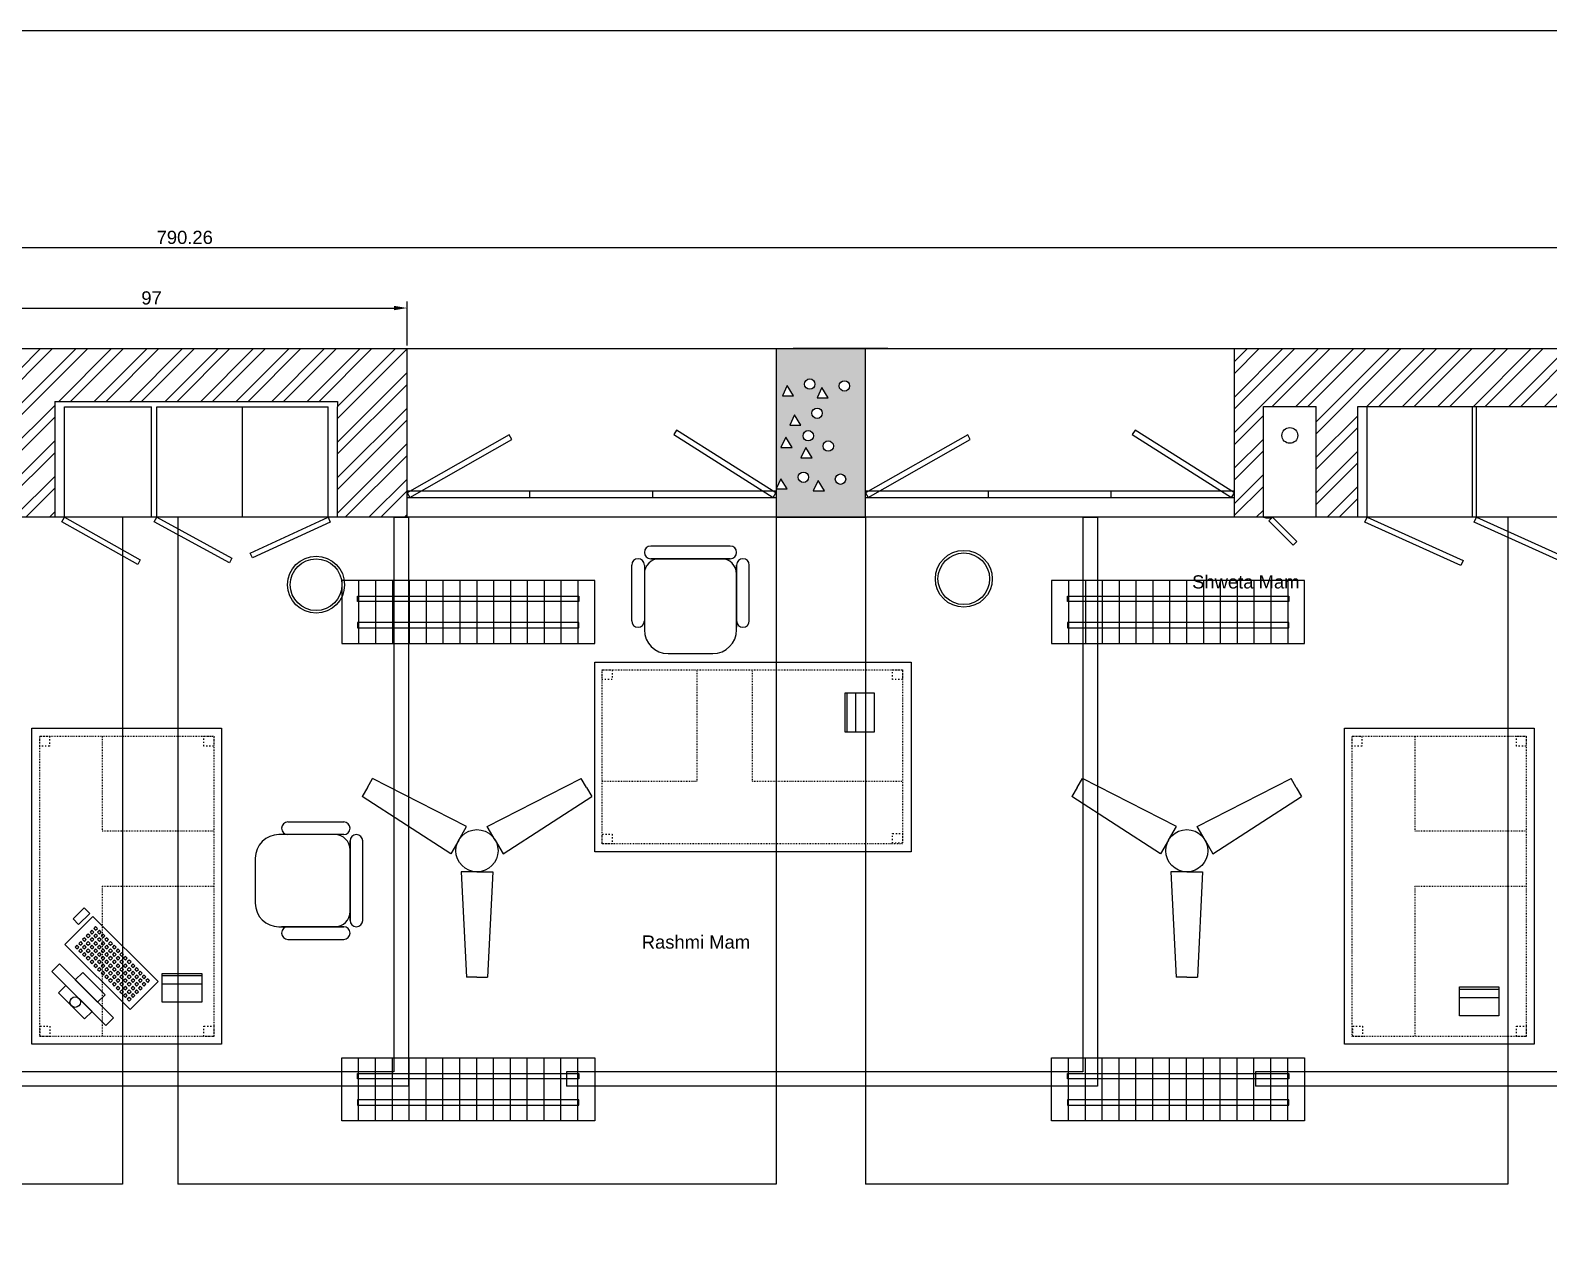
# Model space of a CAD drawing. Header units: inches. Extents: x 5333 to 6203, y 4449 to 5023.
# Drawn here: x 5733.7 to 6021.8, y 4794.6 to 5022.8 of the extents above; entities that cross this region are included whole.
import ezdxf

# ---------------------------------------------------------------- set-up
doc = ezdxf.new("R2010")
doc.units = ezdxf.units.IN
doc.header["$LTSCALE"] = 0.01
doc.linetypes.add('ACAD_ISO03W100', pattern=[30, 12, -18])
for name, color, linetype in [('beam', 230, 'Continuous'), ('dimensions', 9, 'Continuous'), ('door cupboard window gate', 82, 'Continuous'), ('fan', 150, 'Continuous'), ('furniture', 120, 'Continuous'), ('hatch beams', 100, 'Continuous'), ('hatch brick ball', 31, 'Continuous'), ('hatch pillar', 20, 'Continuous'), ('legends', 13, 'Continuous'), ('naming', 157, 'Continuous'), ('new block', 10, 'Continuous'), ('others', 200, 'Continuous'), ('pillars', 130, 'Continuous'), ('walls', 50, 'Continuous'), ('wood', 44, 'Continuous')]:
    doc.layers.add(name, color=color, linetype=linetype)
doc.layers.add('computer', color=7, linetype='Continuous', true_color=0x9fb01c)
doc.styles.add('Annotative', font='arial.ttf')
doc.styles.get("Standard").update_dxf_attribs({"font": 'arial.ttf'})
doc.dimstyles.new('ISO-25', dxfattribs={"dimtxt": 2.5, "dimasz": 2.5, "dimexe": 1.25, "dimexo": 0.625, "dimtad": 1, "dimdsep": 46, "dimtxsty": 'Annotative', "dimcen": 2.5, "dimadec": 0, "dimazin": 0, "dimtfac": 1, "dimtmove": 0, "dimatfit": 3, "dimfxl": 1, "dimarcsym": 0})
pattern_1 = [(45, (5454.406, 4930.424), (-3.367596, 3.367596), []), (45, (5456.651, 4930.424), (-3.367596, 3.367596), [])]

# ---------------------------------------------------------------- blocks, each defined once
blk = doc.blocks.new('*U2')
at = {"layer": 'fan'}
for p, q in [((0, 10), (-3, 10)), ((-3, 10), (-2, -10)), ((0, 10), (3, 10)), ((3, 10), (2, -10)), ((0, -10), (-2, -10)), ((0, -10), (2, -10))]:
    blk.add_line(p, q, dxfattribs=at)
blk = doc.blocks.new('*U3')
at = {"layer": 'fan', "color": 0, "linetype": 'ByBlock', "lineweight": -2, "transparency": 16777216}
for p, rotation in [((5427.43, 4874.12), 240), ((5451.68, 4874.12), 120)]:
    blk.add_blockref('*U2', p, dxfattribs=dict(at, rotation=rotation))
blk.add_blockref('*U2', (5439.56, 4853.12), dxfattribs=at)
blk = doc.blocks.new('fan')
at = {"layer": 'fan'}
blk.add_circle((5439.56, 4867.12), 4, dxfattribs=at)
blk.add_blockref('*U3', (0, 0), dxfattribs=at)
blk = doc.blocks.new('*D42')
at = {"layer": 'Defpoints', "color": 0, "linetype": 'Continuous', "lineweight": -3, "ltscale": 2, "transparency": 16777216}
for p in [(6158.09, 4981.63), (5367.83, 4966.84), (6158.09, 4966.84)]:
    blk.add_point(p, dxfattribs=at)
at = {"layer": 'dimensions', "color": 0, "linetype": 'Continuous', "lineweight": -2, "ltscale": 2, "transparency": 16777216}
for p, q in [((5367.83, 4967.47), (5367.83, 4982.88)), ((5370.33, 4981.63), (6155.59, 4981.63)), ((6158.09, 4967.47), (6158.09, 4982.88))]:
    blk.add_line(p, q, dxfattribs=at)
at = {"layer": 'dimensions', "color": 0, "linetype": 'Continuous', "lineweight": -3, "ltscale": 2, "transparency": 16777216}
for points in [[(5370.33, 4982.04), (5370.33, 4981.21), (5367.83, 4981.63)], [(6155.59, 4982.04), (6155.59, 4981.21), (6158.09, 4981.63)]]:
    blk.add_solid(points, dxfattribs=at)
at = {"layer": 'dimensions', "color": 0, "linetype": 'Continuous', "lineweight": 200, "ltscale": 2, "transparency": 16777216, "insert": (5762.96, 4983.53), "char_height": 2.5, "attachment_point": 5, "style": 'Annotative'}
blk.add_mtext('790.26', dxfattribs=at)
blk = doc.blocks.new('*D43')
at = {"layer": 'Defpoints', "color": 0, "linetype": 'Continuous', "lineweight": -3, "ltscale": 2, "transparency": 16777216}
for p in [(5805.16, 4970.14), (5708.16, 4962.42), (5805.16, 4962.42)]:
    blk.add_point(p, dxfattribs=at)
at = {"layer": 'dimensions', "color": 0, "linetype": 'Continuous', "lineweight": -2, "ltscale": 2, "transparency": 16777216}
for p, q in [((5708.16, 4963.05), (5708.16, 4971.39)), ((5710.66, 4970.14), (5802.66, 4970.14)), ((5805.16, 4963.05), (5805.16, 4971.39))]:
    blk.add_line(p, q, dxfattribs=at)
at = {"layer": 'dimensions', "color": 0, "linetype": 'Continuous', "lineweight": -3, "ltscale": 2, "transparency": 16777216}
for points in [[(5710.66, 4970.55), (5710.66, 4969.72), (5708.16, 4970.14)], [(5802.66, 4970.55), (5802.66, 4969.72), (5805.16, 4970.14)]]:
    blk.add_solid(points, dxfattribs=at)
at = {"layer": 'dimensions', "color": 0, "linetype": 'Continuous', "lineweight": -3, "ltscale": 2, "transparency": 16777216, "insert": (5756.66, 4972.04), "char_height": 2.5, "attachment_point": 5, "style": 'Annotative'}
blk.add_mtext('97', dxfattribs=at)

msp = doc.modelspace()

# ---------------------------------------------------------------- hatches: boundary and pattern name
at = {"layer": 'hatch brick ball', "lineweight": -3, "ltscale": 2, "true_color": 0xed1f24}
h = msp.add_hatch(dxfattribs=at)
h.set_pattern_fill('ANSI32', color=240, scale=0.5)
h.set_pattern_definition(pattern_1)
h.paths.add_polyline_path([(5805.156, 4962.424), (5708.156, 4962.424), (5708.156, 4930.424), (5719.156, 4930.424), (5719.154, 4952.371), (5729.154, 4952.371), (5729.156, 4930.424), (5738.356, 4930.424), (5738.356, 4952.407), (5791.94, 4952.407), (5791.956, 4951.407), (5791.956, 4930.424), (5805.156, 4930.424)])
at = {"layer": 'hatch brick ball', "linetype": 'Continuous', "lineweight": -3, "ltscale": 2, "true_color": 0xed1f24}
h = msp.add_hatch(dxfattribs=at)
h.set_pattern_fill('ANSI32', color=240, scale=0.5)
h.set_pattern_definition(pattern_1)
h.paths.add_polyline_path([(5962.156, 4962.424), (5962.156, 4930.424), (5967.652, 4930.424), (5967.652, 4951.424), (5977.652, 4951.424), (5977.652, 4930.424), (5985.556, 4930.424), (5985.556, 4951.424), (6049.806, 4951.424), (6049.806, 4930.424), (6059.056, 4930.424), (6059.056, 4962.424)])
at = {"layer": 'hatch pillar', "linetype": 'Continuous', "lineweight": -3, "ltscale": 2, "true_color": 0x293189}
h = msp.add_hatch(dxfattribs=at)
h.set_pattern_fill('DOTS', color=177, scale=0.5)
h.set_pattern_definition([(0, (5454.4059, 4930.42406), (0.396875, 0.79375), [0, -0.79375])])
h.paths.add_polyline_path([(5638.156, 4962.424), (5621.156, 4962.424), (5621.156, 4930.424), (5638.156, 4930.424)])
h.paths.add_polyline_path([(5632.856, 4936.644), (5630.723, 4936.644), (5631.65, 4938.589)], flags=16)
h.paths.add_polyline_path([(5634.931, 4938.867, -1), (5636.901, 4938.867, -1)], flags=16)
h.paths.add_polyline_path([(5627.883, 4939.237, -1), (5629.854, 4939.237, -1)], flags=16)
h.paths.add_polyline_path([(5625.808, 4937.014), (5623.675, 4937.014), (5624.603, 4938.959)], flags=16)
h.paths.add_polyline_path([(5630.538, 4942.942), (5628.405, 4942.942), (5629.332, 4944.887)], flags=16)
h.paths.add_polyline_path([(5632.613, 4945.165, -1), (5634.583, 4945.165, -1)], flags=16)
h.paths.add_polyline_path([(5628.811, 4947.11, -1), (5630.781, 4947.11, -1)], flags=16)
h.paths.add_polyline_path([(5626.736, 4944.887), (5624.603, 4944.887), (5625.53, 4946.832)], flags=16)
h.paths.add_polyline_path([(5628.405, 4949.148), (5626.272, 4949.148), (5627.199, 4951.093)], flags=16)
h.paths.add_polyline_path([(5630.48, 4951.37, -1), (5632.45, 4951.37, -1)], flags=16)
h.paths.add_polyline_path([(5633.598, 4954.334), (5631.465, 4954.334), (5632.392, 4956.279)], flags=16)
h.paths.add_polyline_path([(5635.673, 4956.557, -1), (5637.643, 4956.557, -1)], flags=16)
h.paths.add_polyline_path([(5627.014, 4954.705), (5624.881, 4954.705), (5625.808, 4956.65)], flags=16)
h.paths.add_polyline_path([(5629.089, 4956.928, -1), (5631.059, 4956.928, -1)], flags=16)
h.paths.add_polyline_path([(5892.156, 4962.424), (5875.156, 4962.424), (5875.156, 4935.795), (5876.083, 4937.74), (5877.289, 4935.795), (5875.156, 4935.795), (5875.156, 4930.424), (5892.156, 4930.424)])
h.paths.add_polyline_path([(5886.064, 4943.945, -1), (5884.093, 4943.945, -1)], flags=16)
h.paths.add_polyline_path([(5881.961, 4950.151, -1), (5883.931, 4950.151, -1)], flags=16)
h.paths.add_polyline_path([(5885.079, 4953.115), (5882.946, 4953.115), (5883.873, 4955.06)], flags=16)
h.paths.add_polyline_path([(5880.291, 4945.89, -1), (5882.261, 4945.89, -1)], flags=16)
h.paths.add_polyline_path([(5887.154, 4955.338, -1), (5889.124, 4955.338, -1)], flags=16)
h.paths.add_polyline_path([(5879.885, 4947.928), (5877.752, 4947.928), (5878.68, 4949.873)], flags=16)
h.paths.add_polyline_path([(5880.813, 4943.667), (5882.018, 4941.722), (5879.885, 4941.722)], flags=16)
h.paths.add_polyline_path([(5880.57, 4955.708, -1), (5882.54, 4955.708, -1)], flags=16)
h.paths.add_polyline_path([(5888.382, 4937.647, -1), (5886.412, 4937.647, -1)], flags=16)
h.paths.add_polyline_path([(5878.216, 4943.667), (5876.083, 4943.667), (5877.011, 4945.612)], flags=16)
h.paths.add_polyline_path([(5878.494, 4953.485), (5876.361, 4953.485), (5877.289, 4955.43)], flags=16)
h.paths.add_polyline_path([(5881.334, 4938.017, -1), (5879.364, 4938.017, -1)], flags=16)
h.paths.add_polyline_path([(5883.131, 4937.369), (5884.337, 4935.424), (5882.204, 4935.424)], flags=16)
h.paths.add_polyline_path([(6157.406, 4962.424), (6139.406, 4962.424), (6139.406, 4930.424), (6157.406, 4930.424)])
h.paths.add_polyline_path([(6152.342, 4944.556, -1), (6150.372, 4944.556, -1)], flags=16)
h.paths.add_polyline_path([(6148.239, 4950.761, -1), (6150.209, 4950.761, -1)], flags=16)
h.paths.add_polyline_path([(6151.357, 4953.725), (6149.224, 4953.725), (6150.151, 4955.67)], flags=16)
h.paths.add_polyline_path([(6148.54, 4946.501, -1), (6146.569, 4946.501, -1)], flags=16)
h.paths.add_polyline_path([(6153.432, 4955.948, -1), (6155.402, 4955.948, -1)], flags=16)
h.paths.add_polyline_path([(6146.163, 4948.538), (6144.031, 4948.538), (6144.958, 4950.483)], flags=16)
h.paths.add_polyline_path([(6147.091, 4944.278), (6148.296, 4942.333), (6146.163, 4942.333)], flags=16)
h.paths.add_polyline_path([(6146.848, 4956.319, -1), (6148.818, 4956.319, -1)], flags=16)
h.paths.add_polyline_path([(6154.66, 4938.257, -1), (6152.69, 4938.257, -1)], flags=16)
h.paths.add_polyline_path([(6144.494, 4944.278), (6142.361, 4944.278), (6143.289, 4946.223)], flags=16)
h.paths.add_polyline_path([(6144.772, 4954.096), (6142.64, 4954.096), (6143.567, 4956.041)], flags=16)
h.paths.add_polyline_path([(6147.612, 4938.628, -1), (6145.642, 4938.628, -1)], flags=16)
h.paths.add_polyline_path([(6149.409, 4937.98), (6150.615, 4936.035), (6148.482, 4936.035)], flags=16)
h.paths.add_polyline_path([(6142.361, 4938.35), (6143.567, 4936.405), (6141.434, 4936.405)], flags=16)
h.paths.add_polyline_path([(6157.406, 4666.224), (6139.406, 4666.224), (6139.406, 4634.424), (6157.406, 4634.424)])
h.paths.add_polyline_path([(6148.621, 4641.824), (6149.548, 4643.769), (6150.754, 4641.824)], flags=16)
h.paths.add_polyline_path([(6145.781, 4644.418, -1), (6147.751, 4644.418, -1)], flags=16)
h.paths.add_polyline_path([(6143.706, 4642.195), (6141.573, 4642.195), (6142.501, 4644.14)], flags=16)
h.paths.add_polyline_path([(6152.829, 4644.047, -1), (6154.799, 4644.047, -1)], flags=16)
h.paths.add_polyline_path([(6148.436, 4648.122), (6146.303, 4648.122), (6147.23, 4650.067)], flags=16)
h.paths.add_polyline_path([(6150.511, 4650.345, -1), (6152.481, 4650.345, -1)], flags=16)
h.paths.add_polyline_path([(6144.633, 4650.067), (6142.501, 4650.067), (6143.428, 4652.013)], flags=16)
h.paths.add_polyline_path([(6146.709, 4652.29, -1), (6148.679, 4652.29, -1)], flags=16)
h.paths.add_polyline_path([(6146.303, 4654.328), (6144.17, 4654.328), (6145.097, 4656.273)], flags=16)
h.paths.add_polyline_path([(6148.378, 4656.551, -1), (6150.348, 4656.551, -1)], flags=16)
h.paths.add_polyline_path([(6149.363, 4659.515), (6150.29, 4661.46), (6151.496, 4659.515)], flags=16)
h.paths.add_polyline_path([(6144.912, 4659.885), (6142.779, 4659.885), (6143.706, 4661.83)], flags=16)
h.paths.add_polyline_path([(6146.987, 4662.108, -1), (6148.957, 4662.108, -1)], flags=16)
h.paths.add_polyline_path([(6153.571, 4661.738, -1), (6155.541, 4661.738, -1)], flags=16)
h.paths.add_polyline_path([(5892.156, 4666.224), (5875.156, 4666.224), (5875.156, 4661.654), (5875.347, 4661.224), (5875.156, 4661.224), (5875.156, 4634.424), (5892.156, 4634.424)])
h.paths.add_polyline_path([(5878.518, 4641.597), (5876.385, 4641.597), (5877.312, 4643.542)], flags=16)
h.paths.add_polyline_path([(5883.433, 4641.227), (5884.36, 4643.172), (5885.565, 4641.227)], flags=16)
h.paths.add_polyline_path([(5880.593, 4643.82, -1), (5882.563, 4643.82, -1)], flags=16)
h.paths.add_polyline_path([(5887.641, 4643.45, -1), (5889.611, 4643.45, -1)], flags=16)
h.paths.add_polyline_path([(5881.114, 4647.525), (5882.042, 4649.47), (5883.247, 4647.525)], flags=16)
h.paths.add_polyline_path([(5879.445, 4649.47), (5877.312, 4649.47), (5878.239, 4651.415)], flags=16)
h.paths.add_polyline_path([(5885.322, 4649.748, -1), (5887.292, 4649.748, -1)], flags=16)
h.paths.add_polyline_path([(5881.52, 4651.693, -1), (5883.49, 4651.693, -1)], flags=16)
h.paths.add_polyline_path([(5878.981, 4653.731), (5879.909, 4655.676), (5881.114, 4653.731)], flags=16)
h.paths.add_polyline_path([(5883.189, 4655.954, -1), (5885.16, 4655.954, -1)], flags=16)
h.paths.add_polyline_path([(5884.174, 4658.917), (5885.102, 4660.863), (5886.307, 4658.917)], flags=16)
h.paths.add_polyline_path([(5879.723, 4659.288), (5877.59, 4659.288), (5878.518, 4661.233)], flags=16)
h.paths.add_polyline_path([(5881.798, 4661.511, -1), (5883.768, 4661.511, -1)], flags=16)
h.paths.add_polyline_path([(5888.382, 4661.14, -1), (5890.353, 4661.14, -1)], flags=16)
h.paths.add_polyline_path([(5638.156, 4666.224), (5621.156, 4666.224), (5621.156, 4634.424), (5638.156, 4634.424)])
h.paths.add_polyline_path([(5631.568, 4640.286), (5629.435, 4640.286), (5630.363, 4642.231)], flags=16)
h.paths.add_polyline_path([(5633.643, 4642.509, -1), (5635.614, 4642.509, -1)], flags=16)
h.paths.add_polyline_path([(5626.595, 4642.879, -1), (5628.566, 4642.879, -1)], flags=16)
h.paths.add_polyline_path([(5624.52, 4640.656), (5622.387, 4640.656), (5623.315, 4642.601)], flags=16)
h.paths.add_polyline_path([(5629.25, 4646.584), (5627.117, 4646.584), (5628.044, 4648.529)], flags=16)
h.paths.add_polyline_path([(5631.325, 4648.807, -1), (5633.295, 4648.807, -1)], flags=16)
h.paths.add_polyline_path([(5627.523, 4650.752, -1), (5629.493, 4650.752, -1)], flags=16)
h.paths.add_polyline_path([(5625.448, 4648.529), (5623.315, 4648.529), (5624.242, 4650.474)], flags=16)
h.paths.add_polyline_path([(5627.117, 4652.79), (5624.984, 4652.79), (5625.911, 4654.735)], flags=16)
h.paths.add_polyline_path([(5629.192, 4655.013, -1), (5631.162, 4655.013, -1)], flags=16)
h.paths.add_polyline_path([(5632.31, 4657.976), (5630.177, 4657.976), (5631.104, 4659.922)], flags=16)
h.paths.add_polyline_path([(5634.385, 4660.199, -1), (5636.355, 4660.199, -1)], flags=16)
h.paths.add_polyline_path([(5625.726, 4658.347), (5623.593, 4658.347), (5624.52, 4660.292)], flags=16)
h.paths.add_polyline_path([(5627.801, 4660.57, -1), (5629.771, 4660.57, -1)], flags=16)
h.paths.add_polyline_path([(5384.406, 4666.224), (5367.406, 4666.224), (5367.406, 4641.33), (5368.333, 4643.275), (5369.539, 4641.33), (5367.406, 4641.33), (5367.406, 4634.424), (5384.406, 4634.424)])
h.paths.add_polyline_path([(5376.587, 4640.96), (5374.454, 4640.96), (5375.381, 4642.905)], flags=16)
h.paths.add_polyline_path([(5378.662, 4643.183, -1), (5380.632, 4643.183, -1)], flags=16)
h.paths.add_polyline_path([(5371.614, 4643.553, -1), (5373.584, 4643.553, -1)], flags=16)
h.paths.add_polyline_path([(5374.268, 4647.258), (5372.135, 4647.258), (5373.063, 4649.203)], flags=16)
h.paths.add_polyline_path([(5376.343, 4649.481, -1), (5378.314, 4649.481, -1)], flags=16)
h.paths.add_polyline_path([(5372.541, 4651.426, -1), (5374.511, 4651.426, -1)], flags=16)
h.paths.add_polyline_path([(5370.466, 4649.203), (5368.333, 4649.203), (5369.261, 4651.148)], flags=16)
h.paths.add_polyline_path([(5372.135, 4653.464), (5370.002, 4653.464), (5370.93, 4655.409)], flags=16)
h.paths.add_polyline_path([(5374.211, 4655.687, -1), (5376.181, 4655.687, -1)], flags=16)
h.paths.add_polyline_path([(5377.329, 4658.65), (5375.196, 4658.65), (5376.123, 4660.596)], flags=16)
h.paths.add_polyline_path([(5379.404, 4660.873, -1), (5381.374, 4660.873, -1)], flags=16)
h.paths.add_polyline_path([(5370.744, 4659.021), (5368.611, 4659.021), (5369.539, 4660.966)], flags=16)
h.paths.add_polyline_path([(5372.82, 4661.244, -1), (5374.79, 4661.244, -1)], flags=16)

# ---------------------------------------------------------------- linework, layer by layer
at = {"layer": 'beam'}
for p, q in [((5751.156, 4930.424), (5751.156, 4803.824)), ((5761.656, 4930.424), (5761.656, 4803.824)), ((5875.156, 4930.424), (5875.156, 4803.824)), ((5892.156, 4930.424), (5892.156, 4803.824)), ((6014.031, 4930.424), (6014.031, 4803.824)), ((5751.156, 4803.824), (5637.676, 4803.824)), ((5751.156, 4803.824), (5637.676, 4803.824)), ((5751.156, 4803.824), (5637.676, 4803.824)), ((5751.156, 4803.824), (5637.676, 4803.824)), ((5875.156, 4803.824), (5761.656, 4803.824)), ((5875.156, 4803.824), (5761.656, 4803.824)), ((5875.156, 4803.824), (5761.656, 4803.824)), ((5875.156, 4803.824), (5761.656, 4803.824)), ((6014.031, 4803.824), (5892.156, 4803.824)), ((6014.031, 4803.824), (5892.156, 4803.824)), ((6014.031, 4803.824), (5892.156, 4803.824)), ((6014.031, 4803.824), (5892.156, 4803.824))]:
    msp.add_line(p, q, dxfattribs=at)
at = {"layer": 'computer'}
for points in [[(5757.902, 4842.27), (5745.527, 4854.644), (5740.224, 4849.341), (5752.598, 4836.966)], [(5742.824, 4853.104), (5744.946, 4855.226), (5743.885, 4856.286), (5741.764, 4854.165)], [(5745.693, 4851.657), (5745.339, 4852.011), (5744.986, 4851.657), (5745.339, 4851.304)], [(5746.4, 4852.365), (5746.046, 4852.718), (5745.693, 4852.365), (5746.046, 4852.011)], [(5747.107, 4851.657), (5746.753, 4852.011), (5746.4, 4851.657), (5746.753, 4851.304)], [(5742.864, 4848.829), (5742.511, 4849.183), (5742.157, 4848.829), (5742.511, 4848.476)], [(5743.571, 4849.536), (5743.218, 4849.89), (5742.864, 4849.536), (5743.218, 4849.183)], [(5744.279, 4850.243), (5743.925, 4850.597), (5743.571, 4850.243), (5743.925, 4849.89)], [(5744.279, 4848.829), (5743.925, 4849.183), (5743.571, 4848.829), (5743.925, 4848.476)], [(5744.986, 4850.95), (5744.632, 4851.304), (5744.279, 4850.95), (5744.632, 4850.597)], [(5744.986, 4849.536), (5744.632, 4849.89), (5744.279, 4849.536), (5744.632, 4849.183)], [(5745.693, 4850.243), (5745.339, 4850.597), (5744.986, 4850.243), (5745.339, 4849.89)], [(5745.693, 4848.829), (5745.339, 4849.183), (5744.986, 4848.829), (5745.339, 4848.476)], [(5746.4, 4850.95), (5746.046, 4851.304), (5745.693, 4850.95), (5746.046, 4850.597)], [(5746.4, 4849.536), (5746.046, 4849.89), (5745.693, 4849.536), (5746.046, 4849.183)], [(5747.107, 4850.243), (5746.753, 4850.597), (5746.4, 4850.243), (5746.753, 4849.89)], [(5747.107, 4848.829), (5746.753, 4849.183), (5746.4, 4848.829), (5746.753, 4848.476)], [(5747.814, 4850.95), (5747.461, 4851.304), (5747.107, 4850.95), (5747.461, 4850.597)], [(5747.814, 4849.536), (5747.461, 4849.89), (5747.107, 4849.536), (5747.461, 4849.183)], [(5748.521, 4850.243), (5748.168, 4850.597), (5747.814, 4850.243), (5748.168, 4849.89)], [(5748.521, 4848.829), (5748.168, 4849.183), (5747.814, 4848.829), (5748.168, 4848.476)], [(5749.228, 4849.536), (5748.875, 4849.89), (5748.521, 4849.536), (5748.875, 4849.183)], [(5749.935, 4848.829), (5749.582, 4849.183), (5749.228, 4848.829), (5749.582, 4848.476)], [(5743.571, 4848.122), (5743.218, 4848.476), (5742.864, 4848.122), (5743.218, 4847.768)], [(5744.279, 4847.415), (5743.925, 4847.768), (5743.571, 4847.415), (5743.925, 4847.061)], [(5744.986, 4848.122), (5744.632, 4848.476), (5744.279, 4848.122), (5744.632, 4847.768)], [(5744.986, 4846.708), (5744.632, 4847.061), (5744.279, 4846.708), (5744.632, 4846.354)], [(5745.693, 4847.415), (5745.339, 4847.768), (5744.986, 4847.415), (5745.339, 4847.061)], [(5745.693, 4846.001), (5745.339, 4846.354), (5744.986, 4846.001), (5745.339, 4845.647)], [(5746.4, 4848.122), (5746.046, 4848.476), (5745.693, 4848.122), (5746.046, 4847.768)], [(5746.4, 4846.708), (5746.046, 4847.061), (5745.693, 4846.708), (5746.046, 4846.354)], [(5747.107, 4847.415), (5746.753, 4847.768), (5746.4, 4847.415), (5746.753, 4847.061)], [(5747.107, 4846.001), (5746.753, 4846.354), (5746.4, 4846.001), (5746.753, 4845.647)], [(5747.814, 4848.122), (5747.461, 4848.476), (5747.107, 4848.122), (5747.461, 4847.768)], [(5747.814, 4846.708), (5747.461, 4847.061), (5747.107, 4846.708), (5747.461, 4846.354)], [(5748.521, 4847.415), (5748.168, 4847.768), (5747.814, 4847.415), (5748.168, 4847.061)], [(5748.521, 4846.001), (5748.168, 4846.354), (5747.814, 4846.001), (5748.168, 4845.647)], [(5749.228, 4848.122), (5748.875, 4848.476), (5748.521, 4848.122), (5748.875, 4847.768)], [(5749.228, 4846.708), (5748.875, 4847.061), (5748.521, 4846.708), (5748.875, 4846.354)], [(5749.935, 4847.415), (5749.582, 4847.768), (5749.228, 4847.415), (5749.582, 4847.061)], [(5749.935, 4846.001), (5749.582, 4846.354), (5749.228, 4846.001), (5749.582, 4845.647)], [(5750.643, 4848.122), (5750.289, 4848.476), (5749.935, 4848.122), (5750.289, 4847.768)], [(5750.643, 4846.708), (5750.289, 4847.061), (5749.935, 4846.708), (5750.289, 4846.354)], [(5751.35, 4847.415), (5750.996, 4847.768), (5750.643, 4847.415), (5750.996, 4847.061)], [(5751.35, 4846.001), (5750.996, 4846.354), (5750.643, 4846.001), (5750.996, 4845.647)], [(5752.057, 4846.708), (5751.703, 4847.061), (5751.35, 4846.708), (5751.703, 4846.354)], [(5752.764, 4846.001), (5752.41, 4846.354), (5752.057, 4846.001), (5752.41, 4845.647)], [(5749.428, 4835.37), (5739.175, 4845.623), (5737.761, 4844.209), (5748.014, 4833.956)], [(5747.837, 4839.789), (5743.595, 4844.032), (5742.181, 4842.618), (5746.423, 4838.375)], [(5746.4, 4845.294), (5746.046, 4845.647), (5745.693, 4845.294), (5746.046, 4844.94)], [(5747.107, 4844.586), (5746.753, 4844.94), (5746.4, 4844.586), (5746.753, 4844.233)], [(5747.814, 4845.294), (5747.461, 4845.647), (5747.107, 4845.294), (5747.461, 4844.94)], [(5747.814, 4843.879), (5747.461, 4844.233), (5747.107, 4843.879), (5747.461, 4843.526)], [(5748.521, 4844.586), (5748.168, 4844.94), (5747.814, 4844.586), (5748.168, 4844.233)], [(5748.521, 4843.172), (5748.168, 4843.526), (5747.814, 4843.172), (5748.168, 4842.819)], [(5749.228, 4845.294), (5748.875, 4845.647), (5748.521, 4845.294), (5748.875, 4844.94)], [(5749.228, 4843.879), (5748.875, 4844.233), (5748.521, 4843.879), (5748.875, 4843.526)], [(5749.935, 4844.586), (5749.582, 4844.94), (5749.228, 4844.586), (5749.582, 4844.233)], [(5749.935, 4843.172), (5749.582, 4843.526), (5749.228, 4843.172), (5749.582, 4842.819)], [(5750.643, 4845.294), (5750.289, 4845.647), (5749.935, 4845.294), (5750.289, 4844.94)], [(5750.643, 4843.879), (5750.289, 4844.233), (5749.935, 4843.879), (5750.289, 4843.526)], [(5751.35, 4844.586), (5750.996, 4844.94), (5750.643, 4844.586), (5750.996, 4844.233)], [(5751.35, 4843.172), (5750.996, 4843.526), (5750.643, 4843.172), (5750.996, 4842.819)], [(5752.057, 4845.294), (5751.703, 4845.647), (5751.35, 4845.294), (5751.703, 4844.94)], [(5752.057, 4843.879), (5751.703, 4844.233), (5751.35, 4843.879), (5751.703, 4843.526)], [(5752.764, 4844.586), (5752.41, 4844.94), (5752.057, 4844.586), (5752.41, 4844.233)], [(5752.764, 4843.172), (5752.41, 4843.526), (5752.057, 4843.172), (5752.41, 4842.819)], [(5753.471, 4845.294), (5753.117, 4845.647), (5752.764, 4845.294), (5753.117, 4844.94)], [(5753.471, 4843.879), (5753.117, 4844.233), (5752.764, 4843.879), (5753.117, 4843.526)], [(5754.178, 4844.586), (5753.825, 4844.94), (5753.471, 4844.586), (5753.825, 4844.233)], [(5754.178, 4843.172), (5753.825, 4843.526), (5753.471, 4843.172), (5753.825, 4842.819)], [(5754.885, 4843.879), (5754.532, 4844.233), (5754.178, 4843.879), (5754.532, 4843.526)], [(5755.592, 4843.172), (5755.239, 4843.526), (5754.885, 4843.172), (5755.239, 4842.819)], [(5745.363, 4836.607), (5740.413, 4841.557), (5738.999, 4840.143), (5743.948, 4835.193)], [(5749.228, 4842.465), (5748.875, 4842.819), (5748.521, 4842.465), (5748.875, 4842.112)], [(5749.935, 4841.758), (5749.582, 4842.112), (5749.228, 4841.758), (5749.582, 4841.404)], [(5750.643, 4842.465), (5750.289, 4842.819), (5749.935, 4842.465), (5750.289, 4842.112)], [(5750.643, 4841.051), (5750.289, 4841.404), (5749.935, 4841.051), (5750.289, 4840.697)], [(5751.35, 4841.758), (5750.996, 4842.112), (5750.643, 4841.758), (5750.996, 4841.404)], [(5751.35, 4840.344), (5750.996, 4840.697), (5750.643, 4840.344), (5750.996, 4839.99)], [(5752.057, 4842.465), (5751.703, 4842.819), (5751.35, 4842.465), (5751.703, 4842.112)], [(5752.057, 4841.051), (5751.703, 4841.404), (5751.35, 4841.051), (5751.703, 4840.697)], [(5752.764, 4841.758), (5752.41, 4842.112), (5752.057, 4841.758), (5752.41, 4841.404)], [(5752.764, 4840.344), (5752.41, 4840.697), (5752.057, 4840.344), (5752.41, 4839.99)], [(5753.471, 4842.465), (5753.117, 4842.819), (5752.764, 4842.465), (5753.117, 4842.112)], [(5753.471, 4841.051), (5753.117, 4841.404), (5752.764, 4841.051), (5753.117, 4840.697)], [(5754.178, 4841.758), (5753.825, 4842.112), (5753.471, 4841.758), (5753.825, 4841.404)], [(5754.178, 4840.344), (5753.825, 4840.697), (5753.471, 4840.344), (5753.825, 4839.99)], [(5754.885, 4842.465), (5754.532, 4842.819), (5754.178, 4842.465), (5754.532, 4842.112)], [(5754.885, 4841.051), (5754.532, 4841.404), (5754.178, 4841.051), (5754.532, 4840.697)], [(5755.592, 4841.758), (5755.239, 4842.112), (5754.885, 4841.758), (5755.239, 4841.404)], [(5756.299, 4842.465), (5755.946, 4842.819), (5755.592, 4842.465), (5755.946, 4842.112)], [(5752.057, 4839.637), (5751.703, 4839.99), (5751.35, 4839.637), (5751.703, 4839.283)], [(5752.764, 4838.93), (5752.41, 4839.283), (5752.057, 4838.93), (5752.41, 4838.576)], [(5753.471, 4839.637), (5753.117, 4839.99), (5752.764, 4839.637), (5753.117, 4839.283)]]:
    msp.add_lwpolyline(points, close=True, dxfattribs=at)
msp.add_circle((5742.181, 4838.375), 1, dxfattribs=at)
at = {"layer": 'computer', "lineweight": -3, "ltscale": 2}
msp.add_arc((5968.525, 4932.977), 2.699, 251.1217, 288.8783, dxfattribs=at)
at = {"layer": 'door cupboard window gate'}
for points in [[(5875.151, 4935.034), (5856.301, 4946.949), (5855.767, 4946.104), (5874.617, 4934.189)], [(5962.151, 4935.034), (5943.301, 4946.949), (5942.766, 4946.104), (5961.617, 4934.189)], [(5805.65, 4934.174), (5825.032, 4945.203), (5824.538, 4946.072), (5805.156, 4935.043)], [(5892.65, 4934.174), (5912.032, 4945.203), (5911.538, 4946.072), (5892.156, 4935.043)], [(5740.156, 4930.424), (5754.528, 4922.319), (5754.037, 4921.448), (5739.665, 4929.553)], [(5757.656, 4930.424), (5771.912, 4922.624), (5771.432, 4921.747), (5757.176, 4929.547)], [(5775.396, 4923.626), (5790.156, 4930.424), (5790.574, 4929.516), (5775.815, 4922.718)], [(5969.4, 4930.426), (5973.996, 4925.829), (5973.289, 4925.122), (5968.693, 4929.718)], [(5987.306, 4930.424), (6005.537, 4922.201), (6005.126, 4921.29), (5986.895, 4929.512)], [(6008.056, 4930.424), (6026.287, 4922.201), (6025.876, 4921.29), (6007.645, 4929.512)]]:
    msp.add_lwpolyline(points, close=True, dxfattribs=at)
at = {"layer": 'fan'}
for p, q in [((5840.756, 4918.424), (5792.756, 4918.424)), ((5792.756, 4918.424), (5792.756, 4906.424)), ((5795.956, 4918.424), (5795.956, 4906.424)), ((5795.956, 4918.424), (5795.956, 4906.424)), ((5799.156, 4918.424), (5799.156, 4906.424)), ((5802.356, 4918.424), (5802.356, 4906.424)), ((5805.556, 4918.424), (5805.556, 4906.424)), ((5808.756, 4918.424), (5808.756, 4906.424)), ((5811.956, 4918.424), (5811.956, 4906.424)), ((5815.156, 4918.424), (5815.156, 4906.424)), ((5818.356, 4918.424), (5818.356, 4906.424)), ((5821.556, 4918.424), (5821.556, 4906.424)), ((5824.756, 4918.424), (5824.756, 4906.424)), ((5827.956, 4918.424), (5827.956, 4906.424)), ((5831.156, 4918.424), (5831.156, 4906.424)), ((5834.356, 4918.424), (5834.356, 4906.424)), ((5837.556, 4918.424), (5837.556, 4906.424)), ((5840.756, 4906.424), (5840.756, 4918.424)), ((5975.456, 4918.424), (5927.456, 4918.424)), ((5927.456, 4918.424), (5927.456, 4906.424)), ((5930.656, 4918.424), (5930.656, 4906.424)), ((5930.656, 4918.424), (5930.656, 4906.424)), ((5933.856, 4918.424), (5933.856, 4906.424)), ((5937.056, 4918.424), (5937.056, 4906.424)), ((5940.256, 4918.424), (5940.256, 4906.424)), ((5943.456, 4918.424), (5943.456, 4906.424)), ((5946.656, 4918.424), (5946.656, 4906.424)), ((5949.856, 4918.424), (5949.856, 4906.424)), ((5953.056, 4918.424), (5953.056, 4906.424)), ((5956.256, 4918.424), (5956.256, 4906.424)), ((5959.456, 4918.424), (5959.456, 4906.424)), ((5962.656, 4918.424), (5962.656, 4906.424)), ((5965.856, 4918.424), (5965.856, 4906.424)), ((5969.056, 4918.424), (5969.056, 4906.424)), ((5972.256, 4918.424), (5972.256, 4906.424)), ((5975.456, 4906.424), (5975.456, 4918.424)), ((5792.756, 4906.424), (5840.756, 4906.424)), ((5927.456, 4906.424), (5975.456, 4906.424)), ((5792.756, 4827.824), (5840.756, 4827.824)), ((5792.756, 4815.824), (5792.756, 4827.824)), ((5795.956, 4815.824), (5795.956, 4827.824)), ((5795.956, 4815.824), (5795.956, 4827.824)), ((5799.156, 4815.824), (5799.156, 4827.824)), ((5802.356, 4815.824), (5802.356, 4827.824)), ((5805.556, 4815.824), (5805.556, 4827.824)), ((5808.756, 4815.824), (5808.756, 4827.824)), ((5811.956, 4815.824), (5811.956, 4827.824)), ((5815.156, 4815.824), (5815.156, 4827.824)), ((5818.356, 4815.824), (5818.356, 4827.824)), ((5821.556, 4815.824), (5821.556, 4827.824)), ((5824.756, 4815.824), (5824.756, 4827.824)), ((5827.956, 4815.824), (5827.956, 4827.824)), ((5831.156, 4815.824), (5831.156, 4827.824)), ((5834.356, 4815.824), (5834.356, 4827.824)), ((5837.556, 4815.824), (5837.556, 4827.824)), ((5840.756, 4827.824), (5840.756, 4815.824)), ((5927.456, 4827.824), (5975.456, 4827.824)), ((5927.456, 4815.824), (5927.456, 4827.824)), ((5930.656, 4815.824), (5930.656, 4827.824)), ((5930.656, 4815.824), (5930.656, 4827.824)), ((5933.856, 4815.824), (5933.856, 4827.824)), ((5937.056, 4815.824), (5937.056, 4827.824)), ((5940.256, 4815.824), (5940.256, 4827.824)), ((5943.456, 4815.824), (5943.456, 4827.824)), ((5946.656, 4815.824), (5946.656, 4827.824)), ((5949.856, 4815.824), (5949.856, 4827.824)), ((5953.056, 4815.824), (5953.056, 4827.824)), ((5956.256, 4815.824), (5956.256, 4827.824)), ((5959.456, 4815.824), (5959.456, 4827.824)), ((5962.656, 4815.824), (5962.656, 4827.824)), ((5965.856, 4815.824), (5965.856, 4827.824)), ((5969.056, 4815.824), (5969.056, 4827.824)), ((5972.256, 4815.824), (5972.256, 4827.824)), ((5975.456, 4827.824), (5975.456, 4815.824)), ((5840.756, 4815.824), (5792.756, 4815.824)), ((5975.456, 4815.824), (5927.456, 4815.824))]:
    msp.add_line(p, q, dxfattribs=at)
for points in [[(5795.756, 4915.424), (5837.756, 4915.424), (5837.756, 4914.424), (5795.756, 4914.424)], [(5930.456, 4915.424), (5972.456, 4915.424), (5972.456, 4914.424), (5930.456, 4914.424)], [(5795.756, 4909.424), (5837.756, 4909.424), (5837.756, 4910.424), (5795.756, 4910.424)], [(5930.456, 4909.424), (5972.456, 4909.424), (5972.456, 4910.424), (5930.456, 4910.424)], [(5795.756, 4824.824), (5837.756, 4824.824), (5837.756, 4823.824), (5795.756, 4823.824)], [(5930.456, 4824.824), (5972.456, 4824.824), (5972.456, 4823.824), (5930.456, 4823.824)], [(5795.756, 4818.824), (5837.756, 4818.824), (5837.756, 4819.824), (5795.756, 4819.824)], [(5930.456, 4818.824), (5972.456, 4818.824), (5972.456, 4819.824), (5930.456, 4819.824)]]:
    msp.add_lwpolyline(points, close=True, dxfattribs=at)
at = {"layer": 'furniture', "linetype": 'ACAD_ISO03W100'}
for p, q in [((5842.189, 4868.431), (5842.189, 4901.431)), ((5842.189, 4901.431), (5899.189, 4901.431)), ((5860.189, 4880.298), (5860.189, 4901.431)), ((5870.689, 4880.298), (5870.689, 4901.431)), ((5899.189, 4901.431), (5899.189, 4868.431)), ((5735.452, 4888.881), (5768.452, 4888.881)), ((5735.452, 4831.881), (5735.452, 4888.881)), ((5747.32, 4888.881), (5747.32, 4870.881)), ((5768.452, 4888.881), (5768.452, 4831.881)), ((5984.508, 4888.881), (6017.508, 4888.881)), ((5984.508, 4831.881), (5984.508, 4888.881)), ((5996.375, 4888.881), (5996.375, 4870.881)), ((6017.508, 4888.881), (6017.508, 4831.881)), ((5842.189, 4880.298), (5860.189, 4880.298)), ((5870.689, 4880.298), (5899.189, 4880.298)), ((5747.32, 4870.881), (5768.452, 4870.881)), ((5996.375, 4870.881), (6017.508, 4870.881)), ((5899.189, 4868.431), (5842.189, 4868.431)), ((5747.32, 4860.381), (5768.452, 4860.381)), ((5747.32, 4860.381), (5747.32, 4831.881)), ((5996.375, 4860.381), (6017.508, 4860.381)), ((5996.375, 4860.381), (5996.375, 4831.881)), ((5768.452, 4831.881), (5735.452, 4831.881)), ((6017.508, 4831.881), (5984.508, 4831.881))]:
    msp.add_line(p, q, dxfattribs=at)
at = {"layer": 'furniture'}
for points in [[(5866.473, 4924.95), (5851.373, 4924.95)], [(5847.773, 4910.75), (5847.773, 4921.35)], [(5850.173, 4921.35), (5850.173, 4909.05)], [(5850.173, 4921.35), (5850.173, 4909.55)], [(5866.473, 4922.55), (5851.373, 4922.55)], [(5851.373, 4922.55), (5866.473, 4922.55)], [(5867.673, 4909.05), (5867.673, 4921.35)], [(5867.673, 4921.35), (5867.673, 4909.55)], [(5870.073, 4910.75), (5870.073, 4921.35)], [(5854.673, 4904.55), (5863.173, 4904.55)], [(5782.538, 4872.577), (5793.138, 4872.577)], [(5793.138, 4870.177), (5780.838, 4870.177)], [(5793.138, 4870.177), (5781.338, 4870.177)], [(5794.338, 4853.877), (5794.338, 4868.977)], [(5794.338, 4868.977), (5794.338, 4853.877)], [(5796.738, 4853.877), (5796.738, 4868.977)], [(5776.338, 4865.677), (5776.338, 4857.177)], [(5780.838, 4852.677), (5793.138, 4852.677)], [(5793.138, 4852.677), (5781.338, 4852.677)], [(5782.538, 4850.277), (5793.138, 4850.277)]]:
    msp.add_lwpolyline(points, dxfattribs=at)
for points in [[(5900.806, 4902.927), (5900.806, 4866.927), (5840.806, 4866.927), (5840.806, 4902.927)], [(5733.952, 4890.381), (5769.952, 4890.381), (5769.952, 4830.381), (5733.952, 4830.381)], [(5983.008, 4890.381), (6019.008, 4890.381), (6019.008, 4830.381), (5983.008, 4830.381)]]:
    msp.add_lwpolyline(points, close=True, dxfattribs=at)
at = {"layer": 'furniture', "linetype": 'ACAD_ISO03W100', "lineweight": -3, "ltscale": 2}
for points in [[(5844.094, 4901.431), (5844.094, 4899.592), (5842.188, 4899.592), (5842.188, 4901.431)], [(5899.189, 4901.431), (5899.189, 4899.592), (5897.282, 4899.592), (5897.282, 4901.431)], [(5737.291, 4886.971), (5735.452, 4886.971), (5735.452, 4888.877), (5737.291, 4888.877)], [(5768.452, 4886.975), (5766.614, 4886.975), (5766.614, 4888.882), (5768.452, 4888.882)], [(5986.346, 4886.971), (5984.508, 4886.971), (5984.508, 4888.877), (5986.346, 4888.877)], [(6017.508, 4886.975), (6015.669, 4886.975), (6015.669, 4888.882), (6017.508, 4888.882)], [(5844.098, 4870.269), (5844.098, 4868.431), (5842.192, 4868.431), (5842.192, 4870.269)], [(5899.189, 4870.37), (5899.189, 4868.531), (5897.282, 4868.531), (5897.282, 4870.37)], [(5737.391, 4831.881), (5735.553, 4831.881), (5735.553, 4833.787), (5737.391, 4833.787)], [(5768.452, 4831.881), (5766.614, 4831.881), (5766.614, 4833.787), (5768.452, 4833.787)], [(5986.447, 4831.881), (5984.609, 4831.881), (5984.609, 4833.787), (5986.447, 4833.787)], [(6017.508, 4831.881), (6015.669, 4831.881), (6015.669, 4833.787), (6017.508, 4833.787)]]:
    msp.add_lwpolyline(points, close=True, dxfattribs=at)
at = {"layer": 'furniture'}
for centre, radius, start, end in [((5851.373, 4923.75), 1.2, 90, 270), ((5866.473, 4923.75), 1.2, 270, 90), ((5848.973, 4921.35), 1.2, 0, 180), ((5853.065, 4919.658), 2.892, 90, 180), ((5864.781, 4919.658), 2.892, 0, 90), ((5868.873, 4921.35), 1.2, 0, 180), ((5848.973, 4910.75), 1.2, 180, 0), ((5868.873, 4910.75), 1.2, 180, 0), ((5854.673, 4909.05), 4.5, 180, 270), ((5863.173, 4909.05), 4.5, 270, 0), ((5782.538, 4871.377), 1.2, 90, 270), ((5793.138, 4871.377), 1.2, 270, 90), ((5780.838, 4865.677), 4.5, 90, 180), ((5791.446, 4867.285), 2.892, 0, 90), ((5795.538, 4868.977), 1.2, 0, 180), ((5780.838, 4857.177), 4.5, 180, 270), ((5791.446, 4855.569), 2.892, 270, 0), ((5782.538, 4851.477), 1.2, 90, 270), ((5793.138, 4851.477), 1.2, 270, 90), ((5795.538, 4853.877), 1.2, 180, 0)]:
    msp.add_arc(centre, radius, start, end, dxfattribs=at)
at = {"layer": 'hatch beams'}
msp.add_circle((5972.652, 4945.954), 1.5, dxfattribs=at)
at = {"layer": 'hatch pillar', "linetype": 'Continuous', "lineweight": -3, "ltscale": 2}
for p, q in [((5877.289, 4955.43), (5876.361, 4953.485)), ((5878.494, 4953.485), (5877.289, 4955.43)), ((5876.361, 4953.485), (5878.494, 4953.485)), ((5883.873, 4955.06), (5882.946, 4953.115)), ((5882.946, 4953.115), (5885.079, 4953.115)), ((5885.079, 4953.115), (5883.873, 4955.06)), ((5878.68, 4949.873), (5877.752, 4947.928)), ((5879.885, 4947.928), (5878.68, 4949.873)), ((5877.752, 4947.928), (5879.885, 4947.928)), ((5877.011, 4945.612), (5876.083, 4943.667)), ((5878.216, 4943.667), (5877.011, 4945.612)), ((5876.083, 4943.667), (5878.216, 4943.667)), ((5880.813, 4943.667), (5879.885, 4941.722)), ((5879.885, 4941.722), (5882.018, 4941.722)), ((5882.018, 4941.722), (5880.813, 4943.667)), ((5876.083, 4937.74), (5875.156, 4935.795)), ((5875.156, 4935.795), (5877.289, 4935.795)), ((5877.289, 4935.795), (5876.083, 4937.74)), ((5883.131, 4937.369), (5882.204, 4935.424)), ((5882.204, 4935.424), (5884.337, 4935.424)), ((5884.337, 4935.424), (5883.131, 4937.369))]:
    msp.add_line(p, q, dxfattribs=at)
for centre in [(5881.555, 4955.708), (5888.139, 4955.338), (5882.946, 4950.151), (5881.276, 4945.89), (5885.079, 4943.945), (5880.349, 4938.017), (5887.397, 4937.647)]:
    msp.add_circle(centre, 0.985, dxfattribs=at)
at = {"layer": 'legends', "linetype": 'Continuous', "lineweight": -3, "ltscale": 2}
msp.add_lwpolyline([(5333.07, 5022.847), (6203.475, 5022.847), (6203.475, 4449.084), (5333.07, 4449.084)], close=True, dxfattribs=at)
at = {"layer": 'new block'}
msp.add_line((6157.406, 4930.424), (5367.406, 4930.424), dxfattribs=at)
at = {"layer": 'others'}
for p, q in [((5888.279, 4897.101), (5893.779, 4897.101)), ((5888.279, 4889.601), (5888.279, 4897.101)), ((5888.679, 4889.601), (5888.679, 4897.101)), ((5890.279, 4889.601), (5890.279, 4897.101)), ((5893.779, 4897.101), (5893.779, 4889.601)), ((5893.779, 4889.601), (5888.279, 4889.601)), ((5758.7, 4843.839), (5766.2, 4843.839)), ((5758.7, 4838.339), (5758.7, 4843.839)), ((5758.7, 4843.439), (5766.2, 4843.439)), ((5766.2, 4843.839), (5766.2, 4838.339)), ((5758.7, 4841.839), (5766.2, 4841.839)), ((6004.848, 4841.266), (6012.348, 4841.266)), ((6004.848, 4835.766), (6004.848, 4841.266)), ((6004.848, 4840.866), (6012.348, 4840.866)), ((6012.348, 4841.266), (6012.348, 4835.766)), ((5766.2, 4838.339), (5758.7, 4838.339)), ((6004.848, 4839.266), (6012.348, 4839.266)), ((6012.348, 4835.766), (6004.848, 4835.766))]:
    msp.add_line(p, q, dxfattribs=at)
for centre, radius in [((5910.793, 4918.739), 5.4), ((5787.889, 4917.613), 5.4), ((5787.889, 4917.613), 4.9), ((5910.793, 4918.739), 4.9)]:
    msp.add_circle(centre, radius, dxfattribs=at)
at = {"layer": 'pillars'}
for p, q in [((5875.156, 4962.424), (5875.156, 4930.424)), ((5892.156, 4930.424), (5892.156, 4962.424)), ((5875.156, 4930.424), (5892.156, 4930.424))]:
    msp.add_line(p, q, dxfattribs=at)
at = {"layer": 'pillars', "linetype": 'Continuous', "lineweight": -3, "ltscale": 2}
msp.add_line((5875.156, 4962.424), (5892.156, 4962.424), dxfattribs=at)
at = {"layer": 'walls'}
for p, q in [((5385.406, 4962.424), (6139.406, 4962.424)), ((5805.156, 4930.424), (5805.156, 4962.424)), ((5896.406, 4962.424), (5878.406, 4962.424)), ((5962.156, 4930.424), (5962.156, 4962.424)), ((5738.34, 4952.407), (5791.94, 4952.407)), ((5738.34, 4951.407), (5738.356, 4951.407)), ((5738.356, 4930.424), (5738.356, 4952.407)), ((5740.156, 4930.424), (5740.156, 4951.407)), ((5740.156, 4951.407), (5756.656, 4951.407)), ((5756.656, 4930.424), (5756.656, 4951.407)), ((5757.656, 4930.424), (5757.656, 4951.407)), ((5757.656, 4951.407), (5790.156, 4951.407)), ((5773.906, 4930.424), (5773.906, 4951.407)), ((5790.156, 4930.424), (5790.156, 4951.407)), ((5791.94, 4952.407), (5791.956, 4951.407)), ((5791.956, 4930.424), (5791.956, 4951.407)), ((5967.652, 4930.424), (5967.652, 4951.424)), ((5967.652, 4951.424), (5977.652, 4951.424)), ((5977.652, 4930.424), (5977.652, 4951.424)), ((5985.556, 4930.424), (5985.556, 4951.424)), ((5985.556, 4951.424), (6049.806, 4951.424)), ((5987.306, 4930.424), (5987.306, 4951.424)), ((6007.306, 4930.424), (6007.306, 4951.424)), ((6008.056, 4930.424), (6008.056, 4951.424)), ((5805.156, 4935.424), (5875.156, 4935.424)), ((5828.456, 4934.174), (5828.456, 4935.424)), ((5851.756, 4934.174), (5851.756, 4935.424)), ((5892.156, 4935.424), (5962.156, 4935.424)), ((5915.456, 4934.174), (5915.456, 4935.424)), ((5938.756, 4934.174), (5938.756, 4935.424)), ((5805.156, 4934.174), (5875.156, 4934.174)), ((5892.156, 4934.174), (5962.156, 4934.174))]:
    msp.add_line(p, q, dxfattribs=at)
at = {"layer": 'walls', "linetype": 'Continuous', "lineweight": -3, "ltscale": 2}
msp.add_line((5892.156, 4962.424), (5892.156, 4962.424), dxfattribs=at)
at = {"layer": 'wood'}
for p, q in [((5802.656, 4930.424), (5802.656, 4825.174)), ((5805.406, 4930.424), (5805.406, 4822.424)), ((5933.406, 4930.424), (5933.406, 4825.174)), ((5936.156, 4930.424), (5936.156, 4822.424)), ((5936.156, 4930.424), (5936.156, 4822.424)), ((5802.656, 4825.174), (5717.406, 4825.174)), ((5835.406, 4825.174), (5835.406, 4822.424)), ((5933.406, 4825.174), (5835.406, 4825.174)), ((6064.156, 4825.174), (5966.156, 4825.174)), ((5966.156, 4825.174), (5966.156, 4822.424)), ((5805.406, 4822.424), (5717.406, 4822.424)), ((5936.156, 4822.424), (5835.406, 4822.424)), ((6066.906, 4822.424), (5966.156, 4822.424))]:
    msp.add_line(p, q, dxfattribs=at)
at = {"layer": 'wood', "linetype": 'Continuous', "lineweight": -3, "ltscale": 2}
for p, q in [((5802.656, 4930.424), (5805.406, 4930.424)), ((5933.406, 4930.424), (5936.156, 4930.424))]:
    msp.add_line(p, q, dxfattribs=at)

# ---------------------------------------------------------------- block references
at = {"layer": 'fan'}
for p in [(378.85, 0), (513.55, 0)]:
    msp.add_blockref('fan', p, dxfattribs=at)

# ---------------------------------------------------------------- texts
at = {"layer": 'naming', "linetype": 'Continuous', "lineweight": -3, "ltscale": 2, "char_height": 2.5, "attachment_point": 1}
for s, width, insert in [('Shweta Mam', 45.31246, (5954.121, 4919.398)), ('Rashmi Mam', 69.25362, (5849.676, 4851.029))]:
    msp.add_mtext_dynamic_manual_height_columns(s, width=width, gutter_width=12.5, heights=[0], dxfattribs=dict(at, insert=insert))

# ---------------------------------------------------------------- dimensions: what is measured, and where the dimension line sits
at = {"layer": 'dimensions', "linetype": 'Continuous', "lineweight": 200, "ltscale": 2}
dim = msp.add_linear_dim(base=(6158.0853, 4981.6266), p1=(5367.83, 4966.841), p2=(6158.0853, 4966.841), dimstyle='ISO-25', dxfattribs=at)
dim.commit()
dim.dimension.update_dxf_attribs({"geometry": '*D42', "text_midpoint": (5762.9577, 4983.5281)})
at = {"layer": 'dimensions', "linetype": 'Continuous', "lineweight": -3, "ltscale": 2}
dim = msp.add_linear_dim(base=(5805.156, 4970.136), p1=(5708.156, 4962.424), p2=(5805.156, 4962.424), dimstyle='ISO-25', dxfattribs=at)
dim.commit()
dim.dimension.update_dxf_attribs({"geometry": '*D43', "text_midpoint": (5756.656, 4972.037)})

doc.saveas('drawing.dxf')
